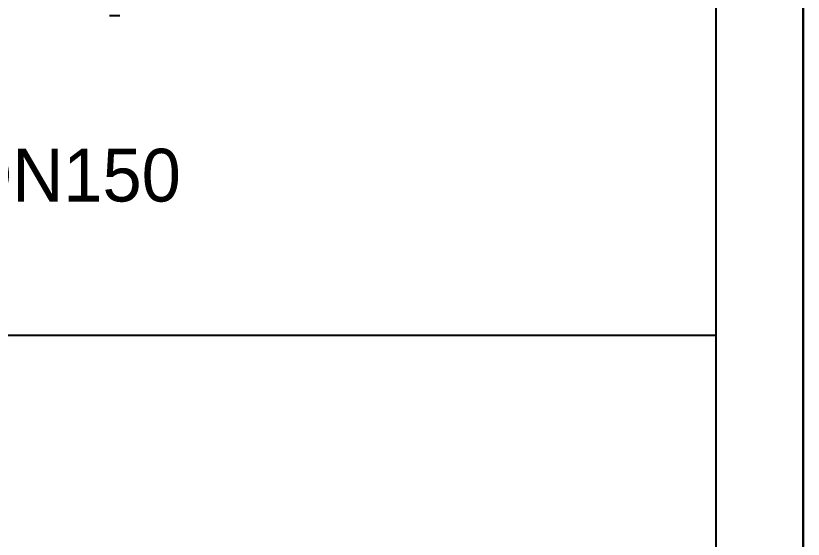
# Model space of a CAD drawing. Extents: x 27938 to 1507990, y 110129 to 923079.
# Drawn here: x 485137 to 494102, y 369959 to 375912 of the extents above; entities that cross this region are included whole.
import ezdxf

# ---------------------------------------------------------------- set-up
doc = ezdxf.new("R2010")
doc.units = 0
doc.header["$LTSCALE"] = 1000
doc.header["$MEASUREMENT"] = 0
doc.layers.add('A-文字', color=3, linetype='Continuous', lineweight=30)
doc.layers.add('BZ', color=2, linetype='Continuous')
doc.styles.add('中西文等高字体', font='HZTXT_E.shx', dxfattribs={"width": 0.7, "height": 4, "bigfont": 'hztxt.shx'})

msp = doc.modelspace()

# ---------------------------------------------------------------- linework, layer by layer
at = {"linetype": 'Continuous'}
msp.add_line((486321.7, 375912.1), (486205.6, 375912.1), dxfattribs=at)
at = {"color": 7}
for p, q in [((493111.4, 372277.4), (470376.4, 372277.4)), ((493111.4, 353268), (493111.4, 372277.4)), ((493111.4, 353268), (493111.4, 372277.4))]:
    msp.add_line(p, q, dxfattribs=at)
msp.add_lwpolyline([(474110.2, 387132.7), (493110.8, 387132.7), (493106.5, 372277.4), (474110.2, 372277.4)], close=True)
at = {"layer": 'A-文字'}
msp.add_lwpolyline([(423497.4, 391257), (494101.5, 391257), (494101.5, 333855.3), (423497.4, 333855.3)], close=True, dxfattribs=at)

# ---------------------------------------------------------------- texts
at = {"layer": 'BZ', "color": 7, "style": '中西文等高字体'}
msp.add_text('管径从DN65到DN150', height=600, dxfattribs=at).set_placement((480067.8, 373799.6))

doc.saveas('drawing.dxf')
